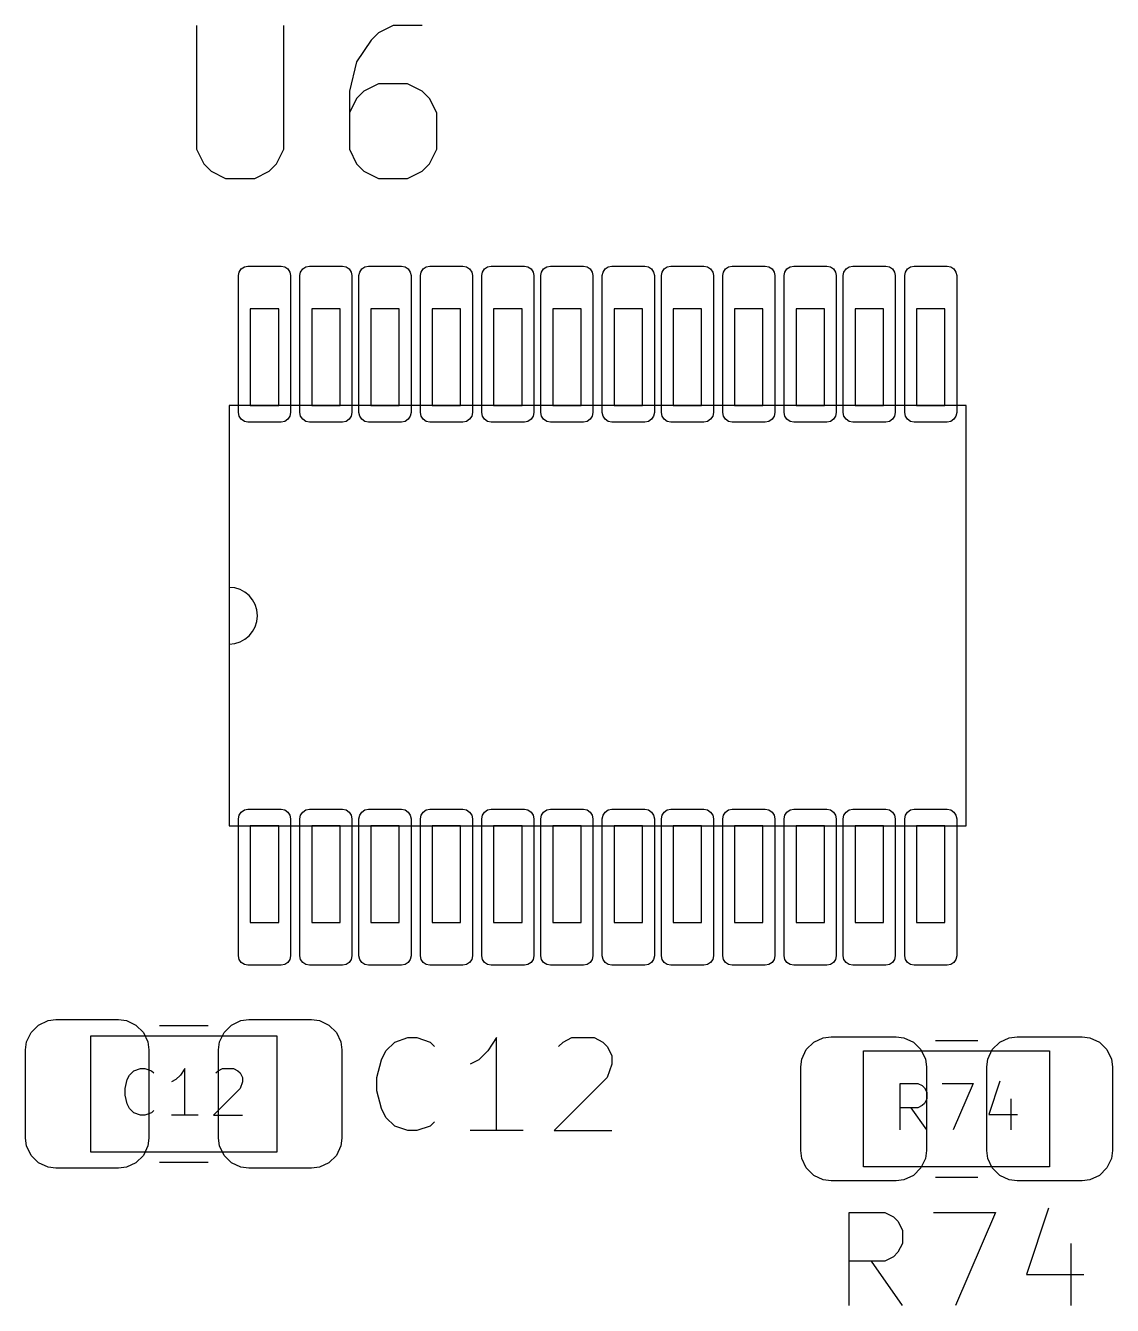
# Model space of a CAD drawing. Header units: millimetres. Extents: x 132 to 276, y -210 to -42.
# Drawn here: x 203.73 to 215.41, y -147.8 to -134.04 of the extents above; entities that cross this region are included whole.
import ezdxf

# ---------------------------------------------------------------- set-up
doc = ezdxf.new("R2010")
doc.units = ezdxf.units.MM
for name, color, linetype in [('BLACK', 7, 'CONTINUOUS'), ('GRAY3', 9, 'CONTINUOUS'), ('LYELLOW', 51, 'CONTINUOUS')]:
    doc.layers.add(name, color=color, linetype=linetype)

msp = doc.modelspace()

# ---------------------------------------------------------------- linework, layer by layer
at = {"layer": 'BLACK', "linetype": 'CONTINUOUS'}
for p, q in [((206.0188, -136.7284), (206.026564, -136.689366)), ((206.026564, -136.689366), (206.048675, -136.656275)), ((206.048675, -136.656275), (206.081766, -136.634164)), ((206.081766, -136.634164), (206.1208, -136.6264)), ((206.1208, -136.6264), (206.4764, -136.6264)), ((206.4764, -136.6264), (206.515434, -136.634164)), ((206.515434, -136.634164), (206.548525, -136.656275)), ((206.548525, -136.656275), (206.570636, -136.689366)), ((206.570636, -136.689366), (206.5784, -136.7284)), ((206.6792, -136.7284), (206.686964, -136.689366)), ((206.686964, -136.689366), (206.709075, -136.656275)), ((206.709075, -136.656275), (206.742166, -136.634164)), ((206.742166, -136.634164), (206.7812, -136.6264)), ((206.7812, -136.6264), (207.1368, -136.6264)), ((207.1368, -136.6264), (207.175834, -136.634164)), ((207.175834, -136.634164), (207.208925, -136.656275)), ((207.208925, -136.656275), (207.231036, -136.689366)), ((207.231036, -136.689366), (207.2388, -136.7284)), ((207.3142, -136.7284), (207.321964, -136.689366)), ((207.321964, -136.689366), (207.344075, -136.656275)), ((207.344075, -136.656275), (207.377166, -136.634164)), ((207.377166, -136.634164), (207.4162, -136.6264)), ((207.4162, -136.6264), (207.7718, -136.6264)), ((207.7718, -136.6264), (207.810834, -136.634164)), ((207.810834, -136.634164), (207.843925, -136.656275)), ((207.843925, -136.656275), (207.866036, -136.689366)), ((207.866036, -136.689366), (207.8738, -136.7284)), ((207.9746, -136.7284), (207.982364, -136.689366)), ((207.982364, -136.689366), (208.004475, -136.656275)), ((208.004475, -136.656275), (208.037566, -136.634164)), ((208.037566, -136.634164), (208.0766, -136.6264)), ((208.0766, -136.6264), (208.4322, -136.6264)), ((208.4322, -136.6264), (208.471234, -136.634164)), ((208.471234, -136.634164), (208.504325, -136.656275)), ((208.504325, -136.656275), (208.526436, -136.689366)), ((208.526436, -136.689366), (208.5342, -136.7284)), ((208.635, -136.7284), (208.642764, -136.689366)), ((208.642764, -136.689366), (208.664875, -136.656275)), ((208.664875, -136.656275), (208.697966, -136.634164)), ((208.697966, -136.634164), (208.737, -136.6264)), ((208.737, -136.6264), (209.0926, -136.6264)), ((209.0926, -136.6264), (209.131634, -136.634164)), ((209.131634, -136.634164), (209.164725, -136.656275)), ((209.164725, -136.656275), (209.186836, -136.689366)), ((209.186836, -136.689366), (209.1946, -136.7284)), ((209.27, -136.7284), (209.277764, -136.689366)), ((209.277764, -136.689366), (209.299875, -136.656275)), ((209.299875, -136.656275), (209.332966, -136.634164)), ((209.332966, -136.634164), (209.372, -136.6264)), ((209.372, -136.6264), (209.7276, -136.6264)), ((209.7276, -136.6264), (209.766634, -136.634164)), ((209.766634, -136.634164), (209.799725, -136.656275)), ((209.799725, -136.656275), (209.821836, -136.689366)), ((209.821836, -136.689366), (209.8296, -136.7284)), ((209.9304, -136.7284), (209.938164, -136.689366)), ((209.938164, -136.689366), (209.960275, -136.656275)), ((209.960275, -136.656275), (209.993366, -136.634164)), ((209.993366, -136.634164), (210.0324, -136.6264)), ((210.0324, -136.6264), (210.388, -136.6264)), ((210.388, -136.6264), (210.427034, -136.634164)), ((210.427034, -136.634164), (210.460125, -136.656275)), ((210.460125, -136.656275), (210.482236, -136.689366)), ((210.482236, -136.689366), (210.49, -136.7284)), ((210.5654, -136.7284), (210.573164, -136.689366)), ((210.573164, -136.689366), (210.595275, -136.656275)), ((210.595275, -136.656275), (210.628366, -136.634164)), ((210.628366, -136.634164), (210.6674, -136.6264)), ((210.6674, -136.6264), (211.023, -136.6264)), ((211.023, -136.6264), (211.062034, -136.634164)), ((211.062034, -136.634164), (211.095125, -136.656275)), ((211.095125, -136.656275), (211.117236, -136.689366)), ((211.117236, -136.689366), (211.125, -136.7284)), ((211.2258, -136.7284), (211.233564, -136.689366)), ((211.233564, -136.689366), (211.255675, -136.656275)), ((211.255675, -136.656275), (211.288766, -136.634164)), ((211.288766, -136.634164), (211.3278, -136.6264)), ((211.3278, -136.6264), (211.6834, -136.6264)), ((211.6834, -136.6264), (211.722434, -136.634164)), ((211.722434, -136.634164), (211.755525, -136.656275)), ((211.755525, -136.656275), (211.777636, -136.689366)), ((211.777636, -136.689366), (211.7854, -136.7284)), ((211.8862, -136.7284), (211.893964, -136.689366)), ((211.893964, -136.689366), (211.916075, -136.656275)), ((211.916075, -136.656275), (211.949166, -136.634164)), ((211.949166, -136.634164), (211.9882, -136.6264)), ((211.9882, -136.6264), (212.3438, -136.6264)), ((212.3438, -136.6264), (212.382834, -136.634164)), ((212.382834, -136.634164), (212.415925, -136.656275)), ((212.415925, -136.656275), (212.438036, -136.689366)), ((212.438036, -136.689366), (212.4458, -136.7284)), ((212.5212, -136.7284), (212.528964, -136.689366)), ((212.528964, -136.689366), (212.551075, -136.656275)), ((212.551075, -136.656275), (212.584166, -136.634164)), ((212.584166, -136.634164), (212.6232, -136.6264)), ((212.6232, -136.6264), (212.9788, -136.6264)), ((212.9788, -136.6264), (213.017834, -136.634164)), ((213.017834, -136.634164), (213.050925, -136.656275)), ((213.050925, -136.656275), (213.073036, -136.689366)), ((213.073036, -136.689366), (213.0808, -136.7284)), ((213.1816, -136.7284), (213.189364, -136.689366)), ((213.189364, -136.689366), (213.211475, -136.656275)), ((213.211475, -136.656275), (213.244566, -136.634164)), ((213.244566, -136.634164), (213.2836, -136.6264)), ((213.2836, -136.6264), (213.6392, -136.6264)), ((213.6392, -136.6264), (213.678234, -136.634164)), ((213.678234, -136.634164), (213.711325, -136.656275)), ((213.711325, -136.656275), (213.733436, -136.689366)), ((213.733436, -136.689366), (213.7412, -136.7284)), ((206.0188, -138.2016), (206.0188, -136.7284)), ((206.5784, -136.7284), (206.5784, -138.2016)), ((206.6792, -138.2016), (206.6792, -136.7284)), ((207.2388, -136.7284), (207.2388, -138.2016)), ((207.3142, -138.2016), (207.3142, -136.7284)), ((207.8738, -136.7284), (207.8738, -138.2016)), ((207.9746, -138.2016), (207.9746, -136.7284)), ((208.5342, -136.7284), (208.5342, -138.2016)), ((208.635, -138.2016), (208.635, -136.7284)), ((209.1946, -136.7284), (209.1946, -138.2016)), ((209.27, -138.2016), (209.27, -136.7284)), ((209.8296, -136.7284), (209.8296, -138.2016)), ((209.9304, -138.2016), (209.9304, -136.7284)), ((210.49, -136.7284), (210.49, -138.2016)), ((210.5654, -138.2016), (210.5654, -136.7284)), ((211.125, -136.7284), (211.125, -138.2016)), ((211.2258, -138.2016), (211.2258, -136.7284)), ((211.7854, -136.7284), (211.7854, -138.2016)), ((211.8862, -138.2016), (211.8862, -136.7284)), ((212.4458, -136.7284), (212.4458, -138.2016)), ((212.5212, -138.2016), (212.5212, -136.7284)), ((213.0808, -136.7284), (213.0808, -138.2016)), ((213.1816, -138.2016), (213.1816, -136.7284)), ((213.7412, -136.7284), (213.7412, -138.2016)), ((206.026564, -138.240634), (206.0188, -138.2016)), ((206.5784, -138.2016), (206.570636, -138.240634)), ((206.686964, -138.240634), (206.6792, -138.2016)), ((207.2388, -138.2016), (207.231036, -138.240634)), ((207.321964, -138.240634), (207.3142, -138.2016)), ((207.8738, -138.2016), (207.866036, -138.240634)), ((207.982364, -138.240634), (207.9746, -138.2016)), ((208.5342, -138.2016), (208.526436, -138.240634)), ((208.642764, -138.240634), (208.635, -138.2016)), ((209.1946, -138.2016), (209.186836, -138.240634)), ((209.277764, -138.240634), (209.27, -138.2016)), ((209.8296, -138.2016), (209.821836, -138.240634)), ((209.938164, -138.240634), (209.9304, -138.2016)), ((210.49, -138.2016), (210.482236, -138.240634)), ((210.573164, -138.240634), (210.5654, -138.2016)), ((211.125, -138.2016), (211.117236, -138.240634)), ((211.233564, -138.240634), (211.2258, -138.2016)), ((211.7854, -138.2016), (211.777636, -138.240634)), ((211.893964, -138.240634), (211.8862, -138.2016)), ((212.4458, -138.2016), (212.438036, -138.240634)), ((212.528964, -138.240634), (212.5212, -138.2016)), ((213.0808, -138.2016), (213.073036, -138.240634)), ((213.189364, -138.240634), (213.1816, -138.2016)), ((213.7412, -138.2016), (213.733436, -138.240634)), ((206.048675, -138.273725), (206.026564, -138.240634)), ((206.081766, -138.295836), (206.048675, -138.273725)), ((206.1208, -138.3036), (206.081766, -138.295836)), ((206.4764, -138.3036), (206.1208, -138.3036)), ((206.515434, -138.295836), (206.4764, -138.3036)), ((206.548525, -138.273725), (206.515434, -138.295836)), ((206.570636, -138.240634), (206.548525, -138.273725)), ((206.709075, -138.273725), (206.686964, -138.240634)), ((206.742166, -138.295836), (206.709075, -138.273725)), ((206.7812, -138.3036), (206.742166, -138.295836)), ((207.1368, -138.3036), (206.7812, -138.3036)), ((207.175834, -138.295836), (207.1368, -138.3036)), ((207.208925, -138.273725), (207.175834, -138.295836)), ((207.231036, -138.240634), (207.208925, -138.273725)), ((207.344075, -138.273725), (207.321964, -138.240634)), ((207.377166, -138.295836), (207.344075, -138.273725)), ((207.4162, -138.3036), (207.377166, -138.295836)), ((207.7718, -138.3036), (207.4162, -138.3036)), ((207.810834, -138.295836), (207.7718, -138.3036)), ((207.843925, -138.273725), (207.810834, -138.295836)), ((207.866036, -138.240634), (207.843925, -138.273725)), ((208.004475, -138.273725), (207.982364, -138.240634)), ((208.037566, -138.295836), (208.004475, -138.273725)), ((208.0766, -138.3036), (208.037566, -138.295836)), ((208.4322, -138.3036), (208.0766, -138.3036)), ((208.471234, -138.295836), (208.4322, -138.3036)), ((208.504325, -138.273725), (208.471234, -138.295836)), ((208.526436, -138.240634), (208.504325, -138.273725)), ((208.664875, -138.273725), (208.642764, -138.240634)), ((208.697966, -138.295836), (208.664875, -138.273725)), ((208.737, -138.3036), (208.697966, -138.295836)), ((209.0926, -138.3036), (208.737, -138.3036)), ((209.131634, -138.295836), (209.0926, -138.3036)), ((209.164725, -138.273725), (209.131634, -138.295836)), ((209.186836, -138.240634), (209.164725, -138.273725)), ((209.299875, -138.273725), (209.277764, -138.240634)), ((209.332966, -138.295836), (209.299875, -138.273725)), ((209.372, -138.3036), (209.332966, -138.295836)), ((209.7276, -138.3036), (209.372, -138.3036)), ((209.766634, -138.295836), (209.7276, -138.3036)), ((209.799725, -138.273725), (209.766634, -138.295836)), ((209.821836, -138.240634), (209.799725, -138.273725)), ((209.960275, -138.273725), (209.938164, -138.240634)), ((209.993366, -138.295836), (209.960275, -138.273725)), ((210.0324, -138.3036), (209.993366, -138.295836)), ((210.388, -138.3036), (210.0324, -138.3036)), ((210.427034, -138.295836), (210.388, -138.3036)), ((210.460125, -138.273725), (210.427034, -138.295836)), ((210.482236, -138.240634), (210.460125, -138.273725)), ((210.595275, -138.273725), (210.573164, -138.240634)), ((210.628366, -138.295836), (210.595275, -138.273725)), ((210.6674, -138.3036), (210.628366, -138.295836)), ((211.023, -138.3036), (210.6674, -138.3036)), ((211.062034, -138.295836), (211.023, -138.3036)), ((211.095125, -138.273725), (211.062034, -138.295836)), ((211.117236, -138.240634), (211.095125, -138.273725)), ((211.255675, -138.273725), (211.233564, -138.240634)), ((211.288766, -138.295836), (211.255675, -138.273725)), ((211.3278, -138.3036), (211.288766, -138.295836)), ((211.6834, -138.3036), (211.3278, -138.3036)), ((211.722434, -138.295836), (211.6834, -138.3036)), ((211.755525, -138.273725), (211.722434, -138.295836)), ((211.777636, -138.240634), (211.755525, -138.273725)), ((211.916075, -138.273725), (211.893964, -138.240634)), ((211.949166, -138.295836), (211.916075, -138.273725)), ((211.9882, -138.3036), (211.949166, -138.295836)), ((212.3438, -138.3036), (211.9882, -138.3036)), ((212.382834, -138.295836), (212.3438, -138.3036)), ((212.415925, -138.273725), (212.382834, -138.295836)), ((212.438036, -138.240634), (212.415925, -138.273725)), ((212.551075, -138.273725), (212.528964, -138.240634)), ((212.584166, -138.295836), (212.551075, -138.273725)), ((212.6232, -138.3036), (212.584166, -138.295836)), ((212.9788, -138.3036), (212.6232, -138.3036)), ((213.017834, -138.295836), (212.9788, -138.3036)), ((213.050925, -138.273725), (213.017834, -138.295836)), ((213.073036, -138.240634), (213.050925, -138.273725)), ((213.211475, -138.273725), (213.189364, -138.240634)), ((213.244566, -138.295836), (213.211475, -138.273725)), ((213.2836, -138.3036), (213.244566, -138.295836)), ((213.6392, -138.3036), (213.2836, -138.3036)), ((213.678234, -138.295836), (213.6392, -138.3036)), ((213.711325, -138.273725), (213.678234, -138.295836)), ((213.733436, -138.240634), (213.711325, -138.273725)), ((206.048675, -142.498275), (206.081766, -142.476164)), ((206.081766, -142.476164), (206.1208, -142.4684)), ((206.1208, -142.4684), (206.4764, -142.4684)), ((206.4764, -142.4684), (206.515434, -142.476164)), ((206.515434, -142.476164), (206.548525, -142.498275)), ((206.709075, -142.498275), (206.742166, -142.476164)), ((206.742166, -142.476164), (206.7812, -142.4684)), ((206.7812, -142.4684), (207.1368, -142.4684)), ((207.1368, -142.4684), (207.175834, -142.476164)), ((207.175834, -142.476164), (207.208925, -142.498275)), ((207.344075, -142.498275), (207.377166, -142.476164)), ((207.377166, -142.476164), (207.4162, -142.4684)), ((207.4162, -142.4684), (207.7718, -142.4684)), ((207.7718, -142.4684), (207.810834, -142.476164)), ((207.810834, -142.476164), (207.843925, -142.498275)), ((208.004475, -142.498275), (208.037566, -142.476164)), ((208.037566, -142.476164), (208.0766, -142.4684)), ((208.0766, -142.4684), (208.4322, -142.4684)), ((208.4322, -142.4684), (208.471234, -142.476164)), ((208.471234, -142.476164), (208.504325, -142.498275)), ((208.664875, -142.498275), (208.697966, -142.476164)), ((208.697966, -142.476164), (208.737, -142.4684)), ((208.737, -142.4684), (209.0926, -142.4684)), ((209.0926, -142.4684), (209.131634, -142.476164)), ((209.131634, -142.476164), (209.164725, -142.498275)), ((209.299875, -142.498275), (209.332966, -142.476164)), ((209.332966, -142.476164), (209.372, -142.4684)), ((209.372, -142.4684), (209.7276, -142.4684)), ((209.7276, -142.4684), (209.766634, -142.476164)), ((209.766634, -142.476164), (209.799725, -142.498275)), ((209.960275, -142.498275), (209.993366, -142.476164)), ((209.993366, -142.476164), (210.0324, -142.4684)), ((210.0324, -142.4684), (210.388, -142.4684)), ((210.388, -142.4684), (210.427034, -142.476164)), ((210.427034, -142.476164), (210.460125, -142.498275)), ((210.595275, -142.498275), (210.628366, -142.476164)), ((210.628366, -142.476164), (210.6674, -142.4684)), ((210.6674, -142.4684), (211.023, -142.4684)), ((211.023, -142.4684), (211.062034, -142.476164)), ((211.062034, -142.476164), (211.095125, -142.498275)), ((211.255675, -142.498275), (211.288766, -142.476164)), ((211.288766, -142.476164), (211.3278, -142.4684)), ((211.3278, -142.4684), (211.6834, -142.4684)), ((211.6834, -142.4684), (211.722434, -142.476164)), ((211.722434, -142.476164), (211.755525, -142.498275)), ((211.916075, -142.498275), (211.949166, -142.476164)), ((211.949166, -142.476164), (211.9882, -142.4684)), ((211.9882, -142.4684), (212.3438, -142.4684)), ((212.3438, -142.4684), (212.382834, -142.476164)), ((212.382834, -142.476164), (212.415925, -142.498275)), ((212.551075, -142.498275), (212.584166, -142.476164)), ((212.584166, -142.476164), (212.6232, -142.4684)), ((212.6232, -142.4684), (212.9788, -142.4684)), ((212.9788, -142.4684), (213.017834, -142.476164)), ((213.017834, -142.476164), (213.050925, -142.498275)), ((213.211475, -142.498275), (213.244566, -142.476164)), ((213.244566, -142.476164), (213.2836, -142.4684)), ((213.2836, -142.4684), (213.6392, -142.4684)), ((213.6392, -142.4684), (213.678234, -142.476164)), ((213.678234, -142.476164), (213.711325, -142.498275)), ((206.0188, -142.5704), (206.026564, -142.531366)), ((206.0188, -144.0436), (206.0188, -142.5704)), ((206.026564, -142.531366), (206.048675, -142.498275)), ((206.548525, -142.498275), (206.570636, -142.531366)), ((206.570636, -142.531366), (206.5784, -142.5704)), ((206.5784, -142.5704), (206.5784, -144.0436)), ((206.6792, -142.5704), (206.686964, -142.531366)), ((206.6792, -144.0436), (206.6792, -142.5704)), ((206.686964, -142.531366), (206.709075, -142.498275)), ((207.208925, -142.498275), (207.231036, -142.531366)), ((207.231036, -142.531366), (207.2388, -142.5704)), ((207.2388, -142.5704), (207.2388, -144.0436)), ((207.3142, -142.5704), (207.321964, -142.531366)), ((207.3142, -144.0436), (207.3142, -142.5704)), ((207.321964, -142.531366), (207.344075, -142.498275)), ((207.843925, -142.498275), (207.866036, -142.531366)), ((207.866036, -142.531366), (207.8738, -142.5704)), ((207.8738, -142.5704), (207.8738, -144.0436)), ((207.9746, -142.5704), (207.982364, -142.531366)), ((207.9746, -144.0436), (207.9746, -142.5704)), ((207.982364, -142.531366), (208.004475, -142.498275)), ((208.504325, -142.498275), (208.526436, -142.531366)), ((208.526436, -142.531366), (208.5342, -142.5704)), ((208.5342, -142.5704), (208.5342, -144.0436)), ((208.635, -142.5704), (208.642764, -142.531366)), ((208.635, -144.0436), (208.635, -142.5704)), ((208.642764, -142.531366), (208.664875, -142.498275)), ((209.164725, -142.498275), (209.186836, -142.531366)), ((209.186836, -142.531366), (209.1946, -142.5704)), ((209.1946, -142.5704), (209.1946, -144.0436)), ((209.27, -142.5704), (209.277764, -142.531366)), ((209.27, -144.0436), (209.27, -142.5704)), ((209.277764, -142.531366), (209.299875, -142.498275)), ((209.799725, -142.498275), (209.821836, -142.531366)), ((209.821836, -142.531366), (209.8296, -142.5704)), ((209.8296, -142.5704), (209.8296, -144.0436)), ((209.9304, -142.5704), (209.938164, -142.531366)), ((209.9304, -144.0436), (209.9304, -142.5704)), ((209.938164, -142.531366), (209.960275, -142.498275)), ((210.460125, -142.498275), (210.482236, -142.531366)), ((210.482236, -142.531366), (210.49, -142.5704)), ((210.49, -142.5704), (210.49, -144.0436)), ((210.5654, -142.5704), (210.573164, -142.531366)), ((210.5654, -144.0436), (210.5654, -142.5704)), ((210.573164, -142.531366), (210.595275, -142.498275)), ((211.095125, -142.498275), (211.117236, -142.531366)), ((211.117236, -142.531366), (211.125, -142.5704)), ((211.125, -142.5704), (211.125, -144.0436)), ((211.2258, -142.5704), (211.233564, -142.531366)), ((211.2258, -144.0436), (211.2258, -142.5704)), ((211.233564, -142.531366), (211.255675, -142.498275)), ((211.755525, -142.498275), (211.777636, -142.531366)), ((211.777636, -142.531366), (211.7854, -142.5704)), ((211.7854, -142.5704), (211.7854, -144.0436)), ((211.8862, -142.5704), (211.893964, -142.531366)), ((211.8862, -144.0436), (211.8862, -142.5704)), ((211.893964, -142.531366), (211.916075, -142.498275)), ((212.415925, -142.498275), (212.438036, -142.531366)), ((212.438036, -142.531366), (212.4458, -142.5704)), ((212.4458, -142.5704), (212.4458, -144.0436)), ((212.5212, -142.5704), (212.528964, -142.531366)), ((212.5212, -144.0436), (212.5212, -142.5704)), ((212.528964, -142.531366), (212.551075, -142.498275)), ((213.050925, -142.498275), (213.073036, -142.531366)), ((213.073036, -142.531366), (213.0808, -142.5704)), ((213.0808, -142.5704), (213.0808, -144.0436)), ((213.1816, -142.5704), (213.189364, -142.531366)), ((213.1816, -144.0436), (213.1816, -142.5704)), ((213.189364, -142.531366), (213.211475, -142.498275)), ((213.711325, -142.498275), (213.733436, -142.531366)), ((213.733436, -142.531366), (213.7412, -142.5704)), ((213.7412, -142.5704), (213.7412, -144.0436)), ((206.026564, -144.082634), (206.0188, -144.0436)), ((206.048675, -144.115725), (206.026564, -144.082634)), ((206.081766, -144.137836), (206.048675, -144.115725)), ((206.548525, -144.115725), (206.515434, -144.137836)), ((206.570636, -144.082634), (206.548525, -144.115725)), ((206.5784, -144.0436), (206.570636, -144.082634)), ((206.686964, -144.082634), (206.6792, -144.0436)), ((206.709075, -144.115725), (206.686964, -144.082634)), ((206.742166, -144.137836), (206.709075, -144.115725)), ((207.208925, -144.115725), (207.175834, -144.137836)), ((207.231036, -144.082634), (207.208925, -144.115725)), ((207.2388, -144.0436), (207.231036, -144.082634)), ((207.321964, -144.082634), (207.3142, -144.0436)), ((207.344075, -144.115725), (207.321964, -144.082634)), ((207.377166, -144.137836), (207.344075, -144.115725)), ((207.843925, -144.115725), (207.810834, -144.137836)), ((207.866036, -144.082634), (207.843925, -144.115725)), ((207.8738, -144.0436), (207.866036, -144.082634)), ((207.982364, -144.082634), (207.9746, -144.0436)), ((208.004475, -144.115725), (207.982364, -144.082634)), ((208.037566, -144.137836), (208.004475, -144.115725)), ((208.504325, -144.115725), (208.471234, -144.137836)), ((208.526436, -144.082634), (208.504325, -144.115725)), ((208.5342, -144.0436), (208.526436, -144.082634)), ((208.642764, -144.082634), (208.635, -144.0436)), ((208.664875, -144.115725), (208.642764, -144.082634)), ((208.697966, -144.137836), (208.664875, -144.115725)), ((209.164725, -144.115725), (209.131634, -144.137836)), ((209.186836, -144.082634), (209.164725, -144.115725)), ((209.1946, -144.0436), (209.186836, -144.082634)), ((209.277764, -144.082634), (209.27, -144.0436)), ((209.299875, -144.115725), (209.277764, -144.082634)), ((209.332966, -144.137836), (209.299875, -144.115725)), ((209.799725, -144.115725), (209.766634, -144.137836)), ((209.821836, -144.082634), (209.799725, -144.115725)), ((209.8296, -144.0436), (209.821836, -144.082634)), ((209.938164, -144.082634), (209.9304, -144.0436)), ((209.960275, -144.115725), (209.938164, -144.082634)), ((209.993366, -144.137836), (209.960275, -144.115725)), ((210.460125, -144.115725), (210.427034, -144.137836)), ((210.482236, -144.082634), (210.460125, -144.115725)), ((210.49, -144.0436), (210.482236, -144.082634)), ((210.573164, -144.082634), (210.5654, -144.0436)), ((210.595275, -144.115725), (210.573164, -144.082634)), ((210.628366, -144.137836), (210.595275, -144.115725)), ((211.095125, -144.115725), (211.062034, -144.137836)), ((211.117236, -144.082634), (211.095125, -144.115725)), ((211.125, -144.0436), (211.117236, -144.082634)), ((211.233564, -144.082634), (211.2258, -144.0436)), ((211.255675, -144.115725), (211.233564, -144.082634)), ((211.288766, -144.137836), (211.255675, -144.115725)), ((211.755525, -144.115725), (211.722434, -144.137836)), ((211.777636, -144.082634), (211.755525, -144.115725)), ((211.7854, -144.0436), (211.777636, -144.082634)), ((211.893964, -144.082634), (211.8862, -144.0436)), ((211.916075, -144.115725), (211.893964, -144.082634)), ((211.949166, -144.137836), (211.916075, -144.115725)), ((212.415925, -144.115725), (212.382834, -144.137836)), ((212.438036, -144.082634), (212.415925, -144.115725)), ((212.4458, -144.0436), (212.438036, -144.082634)), ((212.528964, -144.082634), (212.5212, -144.0436)), ((212.551075, -144.115725), (212.528964, -144.082634)), ((212.584166, -144.137836), (212.551075, -144.115725)), ((213.050925, -144.115725), (213.017834, -144.137836)), ((213.073036, -144.082634), (213.050925, -144.115725)), ((213.0808, -144.0436), (213.073036, -144.082634)), ((213.189364, -144.082634), (213.1816, -144.0436)), ((213.211475, -144.115725), (213.189364, -144.082634)), ((213.244566, -144.137836), (213.211475, -144.115725)), ((213.711325, -144.115725), (213.678234, -144.137836)), ((213.733436, -144.082634), (213.711325, -144.115725)), ((213.7412, -144.0436), (213.733436, -144.082634)), ((206.1208, -144.1456), (206.081766, -144.137836)), ((206.4764, -144.1456), (206.1208, -144.1456)), ((206.515434, -144.137836), (206.4764, -144.1456)), ((206.7812, -144.1456), (206.742166, -144.137836)), ((207.1368, -144.1456), (206.7812, -144.1456)), ((207.175834, -144.137836), (207.1368, -144.1456)), ((207.4162, -144.1456), (207.377166, -144.137836)), ((207.7718, -144.1456), (207.4162, -144.1456)), ((207.810834, -144.137836), (207.7718, -144.1456)), ((208.0766, -144.1456), (208.037566, -144.137836)), ((208.4322, -144.1456), (208.0766, -144.1456)), ((208.471234, -144.137836), (208.4322, -144.1456)), ((208.737, -144.1456), (208.697966, -144.137836)), ((209.0926, -144.1456), (208.737, -144.1456)), ((209.131634, -144.137836), (209.0926, -144.1456)), ((209.372, -144.1456), (209.332966, -144.137836)), ((209.7276, -144.1456), (209.372, -144.1456)), ((209.766634, -144.137836), (209.7276, -144.1456)), ((210.0324, -144.1456), (209.993366, -144.137836)), ((210.388, -144.1456), (210.0324, -144.1456)), ((210.427034, -144.137836), (210.388, -144.1456)), ((210.6674, -144.1456), (210.628366, -144.137836)), ((211.023, -144.1456), (210.6674, -144.1456)), ((211.062034, -144.137836), (211.023, -144.1456)), ((211.3278, -144.1456), (211.288766, -144.137836)), ((211.6834, -144.1456), (211.3278, -144.1456)), ((211.722434, -144.137836), (211.6834, -144.1456)), ((211.9882, -144.1456), (211.949166, -144.137836)), ((212.3438, -144.1456), (211.9882, -144.1456)), ((212.382834, -144.137836), (212.3438, -144.1456)), ((212.6232, -144.1456), (212.584166, -144.137836)), ((212.9788, -144.1456), (212.6232, -144.1456)), ((213.017834, -144.137836), (212.9788, -144.1456)), ((213.2836, -144.1456), (213.244566, -144.137836)), ((213.6392, -144.1456), (213.2836, -144.1456)), ((213.678234, -144.137836), (213.6392, -144.1456)), ((203.788776, -144.868588), (203.868588, -144.788776)), ((203.868588, -144.788776), (203.970884, -144.741074)), ((203.970884, -144.741074), (204.055, -144.73)), ((204.055, -144.73), (204.73, -144.73)), ((204.73, -144.73), (204.814116, -144.741074)), ((204.814116, -144.741074), (204.916412, -144.788776)), ((204.916412, -144.788776), (204.996224, -144.868588)), ((205.863776, -144.868588), (205.943588, -144.788776)), ((205.943588, -144.788776), (206.045884, -144.741074)), ((206.045884, -144.741074), (206.13, -144.73)), ((206.13, -144.73), (206.805, -144.73)), ((206.805, -144.73), (206.889116, -144.741074)), ((206.889116, -144.741074), (206.991412, -144.788776)), ((206.991412, -144.788776), (207.071224, -144.868588)), ((203.741074, -144.970884), (203.788776, -144.868588)), ((204.996224, -144.868588), (205.043926, -144.970884)), ((205.816074, -144.970884), (205.863776, -144.868588)), ((207.071224, -144.868588), (207.118926, -144.970884)), ((212.203587, -144.973775), (212.305883, -144.926074)), ((212.305883, -144.926074), (212.39, -144.915001)), ((212.39, -144.915001), (213.090001, -144.915)), ((213.090001, -144.915), (213.174117, -144.926074)), ((213.174117, -144.926074), (213.276413, -144.973775)), ((214.203587, -144.973775), (214.305883, -144.926074)), ((214.305883, -144.926074), (214.39, -144.915001)), ((214.39, -144.915001), (215.090001, -144.915)), ((215.090001, -144.915), (215.174117, -144.926074)), ((215.174117, -144.926074), (215.276413, -144.973775)), ((203.73, -145.055), (203.741074, -144.970884)), ((203.73, -146.005), (203.73, -145.055)), ((205.043926, -144.970884), (205.055, -145.055)), ((205.055, -145.055), (205.055, -146.005)), ((205.805, -145.055), (205.816074, -144.970884)), ((205.805, -146.005), (205.805, -145.055)), ((207.118926, -144.970884), (207.13, -145.055)), ((207.13, -145.055), (207.13, -146.005)), ((212.076074, -145.155883), (212.123775, -145.053587)), ((212.123775, -145.053587), (212.203587, -144.973775)), ((213.276413, -144.973775), (213.356225, -145.053587)), ((213.356225, -145.053587), (213.403926, -145.155883)), ((214.076074, -145.155883), (214.123775, -145.053587)), ((214.123775, -145.053587), (214.203587, -144.973775)), ((215.276413, -144.973775), (215.356225, -145.053587)), ((215.356225, -145.053587), (215.403926, -145.155883)), ((212.065, -145.239999), (212.076074, -145.155883)), ((213.403926, -145.155883), (213.414999, -145.24)), ((214.065, -145.239999), (214.076074, -145.155883)), ((215.403926, -145.155883), (215.414999, -145.24)), ((212.065001, -146.14), (212.065, -145.239999)), ((213.414999, -145.24), (213.415, -146.140001)), ((214.065001, -146.14), (214.065, -145.239999)), ((215.414999, -145.24), (215.415, -146.140001)), ((203.741074, -146.089116), (203.73, -146.005)), ((205.055, -146.005), (205.043926, -146.089116)), ((205.816074, -146.089116), (205.805, -146.005)), ((207.13, -146.005), (207.118926, -146.089116)), ((203.788776, -146.191412), (203.741074, -146.089116)), ((203.868588, -146.271224), (203.788776, -146.191412)), ((204.996224, -146.191412), (204.916412, -146.271224)), ((205.043926, -146.089116), (204.996224, -146.191412)), ((205.863776, -146.191412), (205.816074, -146.089116)), ((205.943588, -146.271224), (205.863776, -146.191412)), ((207.071224, -146.191412), (206.991412, -146.271224)), ((207.118926, -146.089116), (207.071224, -146.191412)), ((212.076074, -146.224117), (212.065001, -146.14)), ((213.415, -146.140001), (213.403926, -146.224117)), ((214.076074, -146.224117), (214.065001, -146.14)), ((215.415, -146.140001), (215.403926, -146.224117)), ((203.970884, -146.318926), (203.868588, -146.271224)), ((204.055, -146.33), (203.970884, -146.318926)), ((204.73, -146.33), (204.055, -146.33)), ((204.814116, -146.318926), (204.73, -146.33)), ((204.916412, -146.271224), (204.814116, -146.318926)), ((206.045884, -146.318926), (205.943588, -146.271224)), ((206.13, -146.33), (206.045884, -146.318926)), ((206.805, -146.33), (206.13, -146.33)), ((206.889116, -146.318926), (206.805, -146.33)), ((206.991412, -146.271224), (206.889116, -146.318926)), ((212.123775, -146.326413), (212.076074, -146.224117)), ((212.203587, -146.406225), (212.123775, -146.326413)), ((213.356225, -146.326413), (213.276413, -146.406225)), ((213.403926, -146.224117), (213.356225, -146.326413)), ((214.123775, -146.326413), (214.076074, -146.224117)), ((214.203587, -146.406225), (214.123775, -146.326413)), ((215.356225, -146.326413), (215.276413, -146.406225)), ((215.403926, -146.224117), (215.356225, -146.326413)), ((212.305883, -146.453926), (212.203587, -146.406225)), ((212.389999, -146.465), (212.305883, -146.453926)), ((213.09, -146.464999), (212.389999, -146.465)), ((213.174117, -146.453926), (213.09, -146.464999)), ((213.276413, -146.406225), (213.174117, -146.453926)), ((214.305883, -146.453926), (214.203587, -146.406225)), ((214.389999, -146.465), (214.305883, -146.453926)), ((215.09, -146.464999), (214.389999, -146.465)), ((215.174117, -146.453926), (215.09, -146.464999)), ((215.276413, -146.406225), (215.174117, -146.453926))]:
    msp.add_line(p, q, dxfattribs=at)
at = {"layer": 'GRAY3', "linetype": 'CONTINUOUS'}
for p, q in [((206.451, -137.084), (206.1462, -137.084)), ((206.1462, -137.084), (206.1462, -138.1254)), ((206.451, -138.1254), (206.451, -137.084)), ((207.1114, -137.084), (206.8066, -137.084)), ((206.8066, -137.084), (206.8066, -138.1254)), ((207.1114, -138.1254), (207.1114, -137.084)), ((207.7464, -137.084), (207.4416, -137.084)), ((207.4416, -137.084), (207.4416, -138.1254)), ((207.7464, -138.1254), (207.7464, -137.084)), ((208.4068, -137.084), (208.102, -137.084)), ((208.102, -137.084), (208.102, -138.1254)), ((208.4068, -138.1254), (208.4068, -137.084)), ((209.0672, -137.084), (208.7624, -137.084)), ((208.7624, -137.084), (208.7624, -138.1254)), ((209.0672, -138.1254), (209.0672, -137.084)), ((209.7022, -137.084), (209.3974, -137.084)), ((209.3974, -137.084), (209.3974, -138.1254)), ((209.7022, -138.1254), (209.7022, -137.084)), ((210.3626, -137.084), (210.0578, -137.084)), ((210.0578, -137.084), (210.0578, -138.1254)), ((210.3626, -138.1254), (210.3626, -137.084)), ((210.9976, -137.084), (210.6928, -137.084)), ((210.6928, -137.084), (210.6928, -138.1254)), ((210.9976, -138.1254), (210.9976, -137.084)), ((211.658, -137.084), (211.3532, -137.084)), ((211.3532, -137.084), (211.3532, -138.1254)), ((211.658, -138.1254), (211.658, -137.084)), ((212.3184, -137.084), (212.0136, -137.084)), ((212.0136, -137.084), (212.0136, -138.1254)), ((212.3184, -138.1254), (212.3184, -137.084)), ((212.9534, -137.084), (212.6486, -137.084)), ((212.6486, -137.084), (212.6486, -138.1254)), ((212.9534, -138.1254), (212.9534, -137.084)), ((213.6138, -137.084), (213.309, -137.084)), ((213.309, -137.084), (213.309, -138.1254)), ((213.6138, -138.1254), (213.6138, -137.084)), ((213.8424, -138.1254), (205.9176, -138.1254)), ((205.9176, -138.1254), (205.9176, -140.0812)), ((206.1462, -138.1254), (206.451, -138.1254)), ((206.8066, -138.1254), (207.1114, -138.1254)), ((207.4416, -138.1254), (207.7464, -138.1254)), ((208.102, -138.1254), (208.4068, -138.1254)), ((208.7624, -138.1254), (209.0672, -138.1254)), ((209.3974, -138.1254), (209.7022, -138.1254)), ((210.0578, -138.1254), (210.3626, -138.1254)), ((210.6928, -138.1254), (210.9976, -138.1254)), ((211.3532, -138.1254), (211.658, -138.1254)), ((212.0136, -138.1254), (212.3184, -138.1254)), ((212.6486, -138.1254), (212.9534, -138.1254)), ((213.309, -138.1254), (213.6138, -138.1254)), ((213.8424, -142.6466), (213.8424, -138.1254)), ((205.9176, -140.0812), (205.9176, -140.6908)), ((205.9176, -140.6908), (205.9176, -142.6466)), ((205.9176, -142.6466), (213.8424, -142.6466)), ((206.451, -142.6466), (206.1462, -142.6466)), ((206.1462, -142.6466), (206.1462, -143.688)), ((206.451, -143.688), (206.451, -142.6466)), ((207.1114, -142.6466), (206.8066, -142.6466)), ((206.8066, -142.6466), (206.8066, -143.688)), ((207.1114, -143.688), (207.1114, -142.6466)), ((207.7464, -142.6466), (207.4416, -142.6466)), ((207.4416, -142.6466), (207.4416, -143.688)), ((207.7464, -143.688), (207.7464, -142.6466)), ((208.4068, -142.6466), (208.102, -142.6466)), ((208.102, -142.6466), (208.102, -143.688)), ((208.4068, -143.688), (208.4068, -142.6466)), ((209.0672, -142.6466), (208.7624, -142.6466)), ((208.7624, -142.6466), (208.7624, -143.688)), ((209.0672, -143.688), (209.0672, -142.6466)), ((209.7022, -142.6466), (209.3974, -142.6466)), ((209.3974, -142.6466), (209.3974, -143.688)), ((209.7022, -143.688), (209.7022, -142.6466)), ((210.3626, -142.6466), (210.0578, -142.6466)), ((210.0578, -142.6466), (210.0578, -143.688)), ((210.3626, -143.688), (210.3626, -142.6466)), ((210.9976, -142.6466), (210.6928, -142.6466)), ((210.6928, -142.6466), (210.6928, -143.688)), ((210.9976, -143.688), (210.9976, -142.6466)), ((211.658, -142.6466), (211.3532, -142.6466)), ((211.3532, -142.6466), (211.3532, -143.688)), ((211.658, -143.688), (211.658, -142.6466)), ((212.3184, -142.6466), (212.0136, -142.6466)), ((212.0136, -142.6466), (212.0136, -143.688)), ((212.3184, -143.688), (212.3184, -142.6466)), ((212.9534, -142.6466), (212.6486, -142.6466)), ((212.6486, -142.6466), (212.6486, -143.688)), ((212.9534, -143.688), (212.9534, -142.6466)), ((213.6138, -142.6466), (213.309, -142.6466)), ((213.309, -142.6466), (213.309, -143.688)), ((213.6138, -143.688), (213.6138, -142.6466)), ((206.1462, -143.688), (206.451, -143.688)), ((206.8066, -143.688), (207.1114, -143.688)), ((207.4416, -143.688), (207.7464, -143.688)), ((208.102, -143.688), (208.4068, -143.688)), ((208.7624, -143.688), (209.0672, -143.688)), ((209.3974, -143.688), (209.7022, -143.688)), ((210.0578, -143.688), (210.3626, -143.688)), ((210.6928, -143.688), (210.9976, -143.688)), ((211.3532, -143.688), (211.658, -143.688)), ((212.0136, -143.688), (212.3184, -143.688)), ((212.6486, -143.688), (212.9534, -143.688)), ((213.309, -143.688), (213.6138, -143.688)), ((204.43, -144.905), (206.43, -144.905)), ((204.43, -146.155), (204.43, -144.905)), ((206.43, -144.905), (206.43, -146.155)), ((212.74, -145.065), (214.74, -145.065)), ((212.74, -146.315), (212.74, -145.065)), ((214.74, -145.065), (214.74, -146.315)), ((204.822857, -145.376197), (204.846667, -145.328578)), ((204.846667, -145.328578), (204.894286, -145.280959)), ((204.894286, -145.280959), (204.965714, -145.257149)), ((204.965714, -145.257149), (205.013333, -145.257149)), ((205.013333, -145.257149), (205.084762, -145.280959)), ((205.084762, -145.280959), (205.108571, -145.304768)), ((205.394286, -145.328578), (205.346667, -145.376197)), ((205.441905, -145.257149), (205.394286, -145.328578)), ((205.441905, -145.757149), (205.441905, -145.257149)), ((205.775238, -145.304768), (205.799047, -145.280959)), ((205.799047, -145.280959), (205.846666, -145.257149)), ((205.846666, -145.257149), (205.965714, -145.257149)), ((205.965714, -145.257149), (206.013333, -145.280959)), ((206.013333, -145.280959), (206.037142, -145.304768)), ((206.037142, -145.304768), (206.060952, -145.352387)), ((206.060952, -145.352387), (206.060952, -145.400006)), ((204.799048, -145.471435), (204.822857, -145.376197)), ((204.799048, -145.542863), (204.799048, -145.471435)), ((205.346667, -145.376197), (205.299048, -145.400006)), ((206.037142, -145.471435), (205.751428, -145.757149)), ((206.060952, -145.400006), (206.037142, -145.471435)), ((213.132857, -145.917149), (213.132857, -145.417149)), ((213.132857, -145.417149), (213.323333, -145.417149)), ((213.323333, -145.417149), (213.370952, -145.440959)), ((213.370952, -145.440959), (213.394762, -145.464768)), ((213.394762, -145.464768), (213.418571, -145.512387)), ((213.585238, -145.417149), (213.918571, -145.417149)), ((213.918571, -145.417149), (213.704286, -145.917149)), ((214.204285, -145.39334), (214.085238, -145.750482)), ((204.822857, -145.638101), (204.799048, -145.542863)), ((204.846667, -145.68572), (204.822857, -145.638101)), ((213.394762, -145.631435), (213.370952, -145.655244)), ((213.418571, -145.583816), (213.394762, -145.631435)), ((213.418571, -145.512387), (213.418571, -145.583816)), ((214.323333, -145.583816), (214.323333, -145.917149)), ((204.894286, -145.73334), (204.846667, -145.68572)), ((204.965714, -145.757149), (204.894286, -145.73334)), ((205.013333, -145.757149), (204.965714, -145.757149)), ((205.084762, -145.73334), (205.013333, -145.757149)), ((205.108571, -145.70953), (205.084762, -145.73334)), ((205.584762, -145.757149), (205.299048, -145.757149)), ((205.751428, -145.757149), (206.060952, -145.757149)), ((213.323333, -145.679054), (213.132857, -145.679054)), ((213.418571, -145.917149), (213.251905, -145.679054)), ((213.370952, -145.655244), (213.323333, -145.679054)), ((214.085238, -145.750482), (214.394761, -145.750482)), ((206.43, -146.155), (204.43, -146.155)), ((214.74, -146.315), (212.74, -146.315))]:
    msp.add_line(p, q, dxfattribs=at)
at = {"layer": 'GRAY3'}
msp.add_arc((205.9176, -140.386), 0.3048, -90, 90, dxfattribs=at)
at = {"layer": 'LYELLOW', "linetype": 'CONTINUOUS'}
for p, q in [((205.567306, -134.039), (205.567306, -135.369775)), ((206.506676, -135.369775), (206.506676, -134.039)), ((207.680889, -134.039), (207.524327, -134.117281)), ((207.994013, -134.039), (207.680889, -134.039)), ((207.446047, -134.195562), (207.289485, -134.430405)), ((207.524327, -134.117281), (207.446047, -134.195562)), ((207.289485, -134.430405), (207.211204, -134.743528)), ((207.211204, -134.743528), (207.211204, -135.369775)), ((207.367766, -134.743528), (207.289485, -134.821809)), ((207.524327, -134.665247), (207.367766, -134.743528)), ((207.837451, -134.665247), (207.524327, -134.665247)), ((207.994013, -134.743528), (207.837451, -134.665247)), ((208.072293, -134.821809), (207.994013, -134.743528)), ((207.289485, -134.821809), (207.211204, -134.978371)), ((208.150574, -134.978371), (208.072293, -134.821809)), ((208.150574, -135.369775), (208.150574, -134.978371)), ((205.567306, -135.369775), (205.645587, -135.526337)), ((206.428395, -135.526337), (206.506676, -135.369775)), ((207.211204, -135.369775), (207.289485, -135.526337)), ((208.072293, -135.526337), (208.150574, -135.369775)), ((205.645587, -135.526337), (205.723868, -135.604618)), ((206.350114, -135.604618), (206.428395, -135.526337)), ((207.289485, -135.526337), (207.367766, -135.604618)), ((207.994013, -135.604618), (208.072293, -135.526337)), ((205.723868, -135.604618), (205.880429, -135.682898)), ((205.880429, -135.682898), (206.193553, -135.682898)), ((206.193553, -135.682898), (206.350114, -135.604618)), ((207.367766, -135.604618), (207.524327, -135.682898)), ((207.524327, -135.682898), (207.837451, -135.682898)), ((207.837451, -135.682898), (207.994013, -135.604618)), ((205.9176, -138.4556), (205.9176, -140.0812)), ((213.8424, -142.3164), (213.8424, -138.4556)), ((205.9176, -140.0812), (205.9176, -140.6908)), ((205.9176, -140.6908), (205.9176, -142.3164)), ((205.168748, -144.795), (205.691252, -144.795)), ((207.698571, -144.972438), (207.841428, -144.924819)), ((207.841428, -144.924819), (207.936666, -144.924819)), ((207.936666, -144.924819), (208.079523, -144.972438)), ((208.793809, -144.924819), (208.698571, -145.067676)), ((208.793809, -145.924819), (208.793809, -144.924819)), ((209.508095, -144.972438), (209.603333, -144.924819)), ((209.603333, -144.924819), (209.841428, -144.924819)), ((209.841428, -144.924819), (209.936666, -144.972438)), ((207.555714, -145.162914), (207.603333, -145.067676)), ((207.603333, -145.067676), (207.698571, -144.972438)), ((208.079523, -144.972438), (208.127142, -145.020057)), ((208.698571, -145.067676), (208.603333, -145.162914)), ((209.460476, -145.020057), (209.508095, -144.972438)), ((209.936666, -144.972438), (209.984285, -145.020057)), ((209.984285, -145.020057), (210.031904, -145.115295)), ((213.512936, -144.955), (213.967064, -144.955)), ((207.508095, -145.35339), (207.555714, -145.162914)), ((208.603333, -145.162914), (208.508095, -145.210533)), ((210.031904, -145.210533), (209.984285, -145.35339)), ((210.031904, -145.115295), (210.031904, -145.210533)), ((207.508095, -145.496247), (207.508095, -145.35339)), ((209.984285, -145.35339), (209.412857, -145.924819)), ((207.555714, -145.686723), (207.508095, -145.496247)), ((207.603333, -145.781961), (207.555714, -145.686723)), ((207.698571, -145.8772), (207.603333, -145.781961)), ((207.841428, -145.924819), (207.698571, -145.8772)), ((208.079523, -145.8772), (207.936666, -145.924819)), ((208.127142, -145.82958), (208.079523, -145.8772)), ((207.936666, -145.924819), (207.841428, -145.924819)), ((209.079523, -145.924819), (208.508095, -145.924819)), ((209.412857, -145.924819), (210.031904, -145.924819)), ((205.168748, -146.265), (205.691252, -146.265)), ((213.512936, -146.425), (213.967064, -146.425)), ((212.585714, -147.804819), (212.585714, -146.804819)), ((212.585714, -146.804819), (212.966666, -146.804819)), ((212.966666, -146.804819), (213.061904, -146.852438)), ((213.061904, -146.852438), (213.109523, -146.900057)), ((213.490476, -146.804819), (214.157142, -146.804819)), ((214.157142, -146.804819), (213.728571, -147.804819)), ((214.728571, -146.7572), (214.490476, -147.471485)), ((213.109523, -146.900057), (213.157142, -146.995295)), ((213.157142, -146.995295), (213.157142, -147.138152)), ((213.157142, -147.138152), (213.109523, -147.23339)), ((214.966666, -147.138152), (214.966666, -147.804819)), ((213.061904, -147.281009), (212.966666, -147.328628)), ((213.109523, -147.23339), (213.061904, -147.281009)), ((212.966666, -147.328628), (212.585714, -147.328628)), ((213.157142, -147.804819), (212.823809, -147.328628)), ((214.490476, -147.471485), (215.109523, -147.471485))]:
    msp.add_line(p, q, dxfattribs=at)
at = {"layer": 'LYELLOW'}
msp.add_arc((205.9176, -140.386), 0.3048, -90, 90, dxfattribs=at)

doc.saveas('drawing.dxf')
